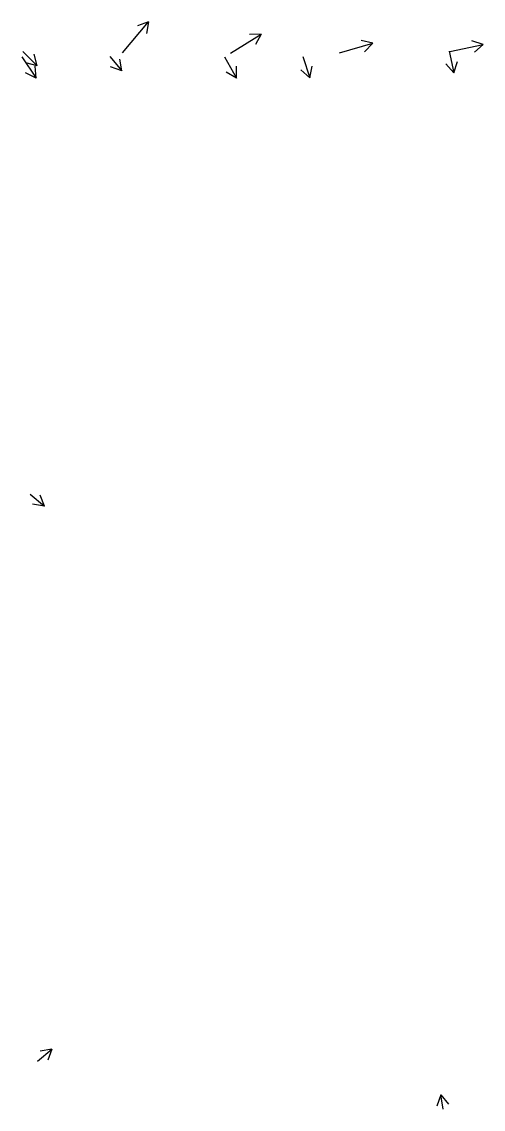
# Model space of a CAD drawing. Header units: metres. Extents: x -0.7 to 18.7, y -2 to 43.7.
import ezdxf

# ---------------------------------------------------------------- set-up
doc = ezdxf.new("R2010")
doc.units = ezdxf.units.M

msp = doc.modelspace()

# ---------------------------------------------------------------- linework, layer by layer
at = {"layer": 'LAYE'}
for p, q in [((3.5587, 42.3935), (4.6587, 43.6935)), ((4.6587, 43.6935), (4.18815, 43.52443)), ((4.6587, 43.6935), (4.56985, 43.20146)), ((8.0961, 42.3768), (9.3961, 43.1768)), ((9.3961, 43.1768), (8.8963, 43.16277)), ((9.3961, 43.1768), (9.15835, 42.73694)), ((12.6836, 42.3906), (14.0836, 42.7906)), ((14.0836, 42.7906), (13.59857, 42.91202)), ((14.0836, 42.7906), (13.73593, 42.43126)), ((17.3229, 42.444), (18.7229, 42.744)), ((18.7229, 42.744), (18.24712, 42.89772)), ((18.7229, 42.744), (18.35188, 42.40882)), ((-0.6709, 42.2246), (-0.0709, 41.3246)), ((-0.6226, 42.4433), (-0.0226, 41.8433)), ((-0.0226, 41.8433), (-0.15201, 42.32626)), ((3.0321, 42.2318), (3.5321, 41.6318)), ((3.5321, 41.6318), (3.44695, 42.1245)), ((7.8508, 42.2227), (8.3508, 41.3227)), ((11.1382, 42.2386), (11.4382, 41.3386)), ((17.2933, 42.4506), (17.4933, 41.5506)), ((-0.0226, 41.8433), (-0.50556, 41.97271)), ((-0.0709, 41.3246), (-0.10308, 41.82356)), ((3.5321, 41.6318), (3.06284, 41.8044)), ((8.3508, 41.3227), (8.35905, 41.82263)), ((11.4382, 41.3386), (11.0641, 41.67033)), ((11.4382, 41.3386), (11.53844, 41.82845)), ((17.4933, 41.5506), (17.15532, 41.91907)), ((17.4933, 41.5506), (17.64341, 42.02753)), ((-0.0709, 41.3246), (-0.5191, 41.54621)), ((8.3508, 41.3227), (7.92197, 41.57981)), ((-0.3198, 23.8263), (0.2802, 23.3263)), ((0.2802, 23.3263), (0.1076, 23.79556)), ((0.2802, 23.3263), (-0.2125, 23.41145)), ((-0.0033, 0.0011), (0.5967, 0.5011)), ((0.5967, 0.5011), (0.104, 0.41595)), ((0.5967, 0.5011), (0.4241, 0.03184)), ((16.9428, -1.4263), (16.76739, -1.89452)), ((17.0428, -2.0263), (16.9428, -1.4263)), ((16.9428, -1.4263), (17.26059, -1.81232))]:
    msp.add_line(p, q, dxfattribs=at)

doc.saveas('drawing.dxf')
